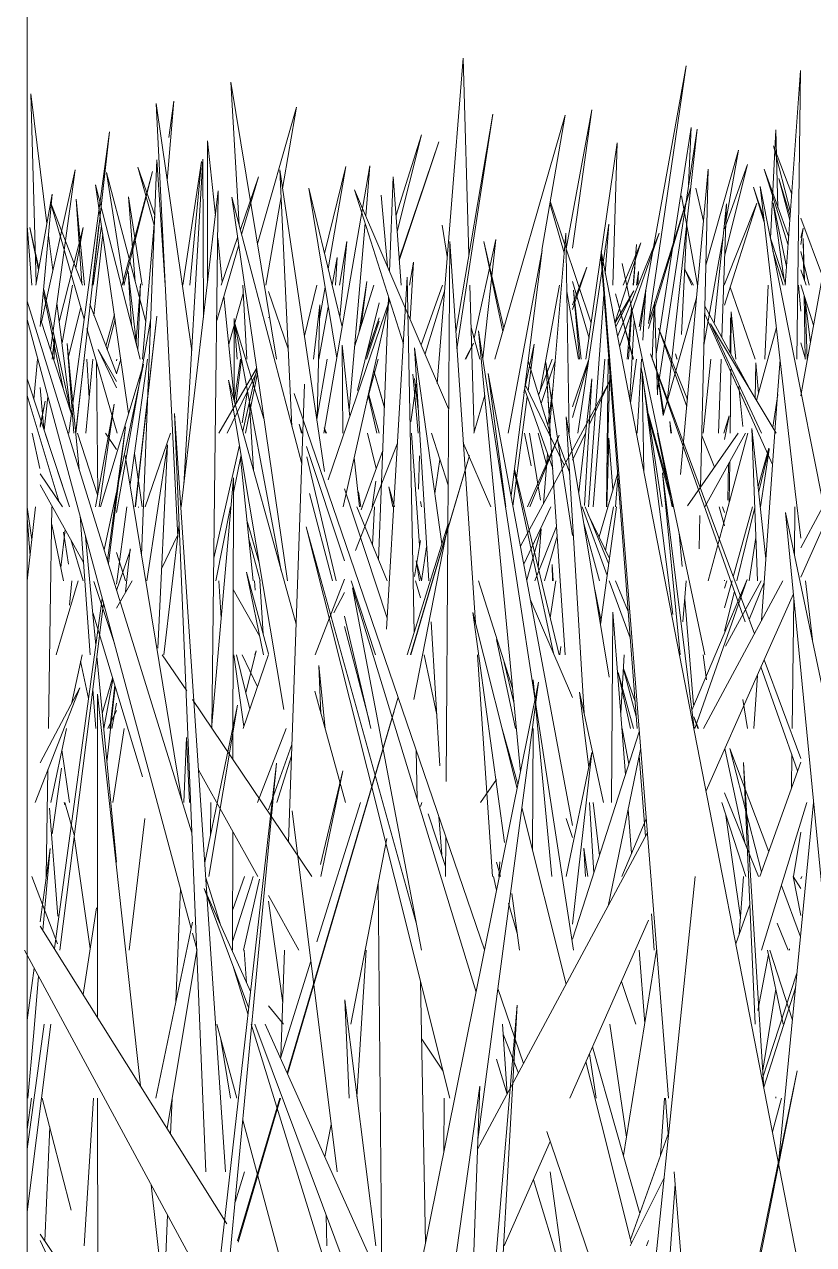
# Model space of a CAD drawing. Header units: millimetres. Extents: x -10020 to 20888, y -4665 to 12339.
# Drawn here: x 2271 to 2300.48, y 3072.08 to 3117.64 of the extents above; entities that cross this region are included whole.
import ezdxf

# ---------------------------------------------------------------- set-up
doc = ezdxf.new("R2010")
doc.units = ezdxf.units.MM
doc.layers.add('A-FLOR-HRAL', color=11, linetype='Continuous', lineweight=9)
doc.layers.add('G-IMPT', color=8, linetype='Continuous', lineweight=9)

# ---------------------------------------------------------------- blocks, each defined once
blk = doc.blocks.new('Railing - 2_ x 1_2_-V9-West')
at = {"layer": 'A-FLOR-HRAL'}
blk.add_line((3083.898, 3048), (3083.898, 3933.825), dxfattribs=at)
blk = doc.blocks.new('Railing - Railing-408075-West')
blk.add_blockref('Railing - 2_ x 1_2_-V9-West', (-812.8, 0))
blk = doc.blocks.new('Grass Array - 25_dwg-V23-West')
at = {"layer": 'G-IMPT'}
for p, q in [((2273.862, 3110.855), (2274.147, 3113.419)), ((2273.532, 3107.901), (2273.823, 3110.507)), ((2272.934, 3102.534), (2273.225, 3105.142)), ((2290.627, 3102.648), (2290.471, 3105.022)), ((2290.701, 3103.541), (2290.471, 3105.022))]:
    blk.add_line(p, q, dxfattribs=at)
blk = doc.blocks.new('Grass Array - 25_dwg-V24-West')
at = {"layer": 'G-IMPT'}
for p, q in [((2286.414, 3104.232), (2287.392, 3116.378)), ((2287.603, 3109.032), (2287.392, 3116.378)), ((2299.422, 3107.901), (2299.991, 3115.918)), ((2299.853, 3105.142), (2299.991, 3115.918)), ((2300.086, 3104.266), (2302.271, 3116.314)), ((2277.246, 3105.454), (2275.923, 3114.687)), ((2276.724, 3098.491), (2275.923, 3114.687)), ((2287.113, 3106.148), (2288.495, 3114.291)), ((2287.155, 3105.531), (2288.495, 3114.291)), ((2288.577, 3105.142), (2291.195, 3114.247)), ((2290.326, 3109.214), (2291.195, 3114.247)), ((2274.171, 3113.627), (2272.662, 3102.383)), ((2272.917, 3102.383), (2274.171, 3113.627)), ((2278.131, 3110.502), (2277.842, 3113.292)), ((2277.842, 3108.039), (2277.842, 3113.292)), ((2299.663, 3111.299), (2298.987, 3113.106)), ((2299.617, 3110.645), (2298.987, 3113.106)), ((2275.499, 3100.987), (2275.945, 3112.581)), ((2276.254, 3107.901), (2275.945, 3112.581)), ((2276.954, 3100.46), (2277.664, 3112.613)), ((2277.684, 3106.69), (2277.664, 3112.613)), ((2282.179, 3102.383), (2283.907, 3112.357)), ((2283.747, 3110.496), (2283.907, 3112.357)), ((2296.535, 3112.233), (2295.512, 3100.834)), ((2296.535, 3112.233), (2296.258, 3100.367)), ((2271.634, 3106.533), (2272.888, 3112.204)), ((2271.976, 3105.481), (2272.888, 3112.204)), ((2279.742, 3111.951), (2279.064, 3109.978)), ((2279.064, 3109.978), (2279.742, 3111.951)), ((2279.742, 3111.951), (2279.113, 3109.79)), ((2280.993, 3102.629), (2280.538, 3112.205)), ((2282.213, 3100.952), (2280.538, 3112.205)), ((2284.641, 3108.416), (2284.777, 3111.943)), ((2285.066, 3107.901), (2284.777, 3111.943)), ((2298.627, 3112.23), (2299.528, 3109.394)), ((2298.627, 3112.23), (2299.549, 3109.697)), ((2299.549, 3109.697), (2298.627, 3112.23)), ((2275.322, 3105.142), (2273.657, 3111.654)), ((2274.89, 3103.109), (2273.657, 3111.654)), ((2276.856, 3099.624), (2278.239, 3111.424)), ((2278.104, 3100.105), (2278.239, 3111.424)), ((2282.663, 3105.173), (2281.626, 3111.52)), ((2282.866, 3106.35), (2281.626, 3111.52)), ((2283.33, 3111.468), (2286.844, 3103.289)), ((2283.33, 3111.468), (2285.153, 3105.715)), ((2300.85, 3099.686), (2298.479, 3111.589)), ((2299.794, 3100.201), (2298.479, 3111.589)), ((2271.424, 3107.901), (2272.037, 3111.304)), ((2271.592, 3106.358), (2272.037, 3111.304)), ((2271.97, 3111.005), (2273.164, 3107.901)), ((2271.97, 3111.005), (2273.233, 3106.633)), ((2281.358, 3101.237), (2278.746, 3111.189)), ((2280.823, 3096.865), (2278.746, 3111.189)), ((2284.559, 3108.607), (2284.323, 3111.262)), ((2296.768, 3106.467), (2297.224, 3110.943)), ((2297.05, 3105.948), (2297.224, 3110.943)), ((2275.41, 3105.142), (2275.864, 3110.47)), ((2300.807, 3108.241), (2299.996, 3110.41)), ((2271.28, 3107.901), (2271.098, 3110.121)), ((2271.527, 3108.477), (2271.2, 3110.052)), ((2271.538, 3108.538), (2271.2, 3110.052)), ((2283.124, 3103.237), (2283.724, 3110.224)), ((2291.669, 3102.383), (2292.83, 3110.18)), ((2292.698, 3108.345), (2292.83, 3110.18)), ((2299.996, 3109.416), (2300.09, 3110.035)), ((2299.996, 3109.683), (2300.09, 3110.035)), ((2278.389, 3108.013), (2278.218, 3109.661)), ((2278.964, 3109.686), (2278.35, 3107.901)), ((2278.35, 3107.901), (2278.964, 3109.686)), ((2286.814, 3098.786), (2286.885, 3109.536)), ((2287.845, 3095.305), (2286.885, 3109.536)), ((2290.605, 3102.383), (2291.225, 3109.848)), ((2291.353, 3102.383), (2291.225, 3109.848)), ((2293.158, 3105.983), (2294.704, 3109.839)), ((2293.233, 3105.597), (2294.704, 3109.839)), ((2300.137, 3108.083), (2300.085, 3109.648)), ((2300.11, 3108.157), (2300.085, 3109.648)), ((2279.003, 3109.413), (2278.182, 3106.59)), ((2290.335, 3109.214), (2289.068, 3102.383)), ((2289.068, 3102.383), (2290.335, 3109.214)), ((2290.335, 3109.214), (2289.175, 3100.046)), ((2293.888, 3091.347), (2292.525, 3109.053)), ((2294.641, 3098.365), (2292.54, 3109.155)), ((2295.053, 3077.552), (2292.54, 3109.155)), ((2293.058, 3106.492), (2294.025, 3109.489)), ((2293.368, 3107.901), (2294.025, 3109.489)), ((2293.737, 3107.901), (2293.859, 3109.425)), ((2293.755, 3107.901), (2293.859, 3109.425)), ((2300.319, 3107.901), (2299.996, 3109.164)), ((2293.324, 3108.717), (2296.419, 3094.106)), ((2275.182, 3105.689), (2274.87, 3108.415)), ((2274.993, 3106.43), (2274.87, 3108.415)), ((2284.523, 3095.059), (2285.3, 3108.202)), ((2285.503, 3097.514), (2285.3, 3108.202)), ((2295.656, 3108.511), (2295.988, 3107.901)), ((2295.656, 3108.511), (2295.931, 3107.901)), ((2295.656, 3108.511), (2295.931, 3107.901)), ((2299.996, 3108.472), (2300.203, 3107.901)), ((2300.203, 3107.901), (2299.996, 3108.472)), ((2272.757, 3103.085), (2271.717, 3107.74)), ((2275.167, 3105.821), (2275.334, 3107.956)), ((2275.239, 3105.465), (2275.334, 3107.956)), ((2285.816, 3105.681), (2286.622, 3107.901)), ((2285.964, 3105.336), (2286.691, 3107.678)), ((2287.793, 3102.413), (2287.635, 3107.901)), ((2294.002, 3106.207), (2294.211, 3107.754)), ((2294.098, 3105.851), (2294.211, 3107.754)), ((2299.996, 3107.92), (2300.475, 3106.41)), ((2273.22, 3100.464), (2271.098, 3107.307)), ((2272.46, 3103.992), (2271.706, 3107.62)), ((2278.851, 3103.542), (2278.443, 3107.488)), ((2282.34, 3100.629), (2284.635, 3107.348)), ((2282.902, 3099.624), (2284.637, 3107.342)), ((2284.338, 3100.535), (2284.604, 3107.447)), ((2292.068, 3099.624), (2292.64, 3107.553)), ((2293.75, 3105.142), (2293.08, 3107.583)), ((2293.735, 3105.142), (2293.08, 3107.583)), ((2294.454, 3105.142), (2294.53, 3107.281)), ((2294.649, 3103.814), (2294.53, 3107.281)), ((2300.161, 3105.142), (2300.121, 3107.527)), ((2300.236, 3105.142), (2300.16, 3107.403)), ((2273.436, 3107.195), (2274.433, 3104.606)), ((2293.516, 3105.142), (2293.671, 3107.077)), ((2293.566, 3105.142), (2293.692, 3106.979)), ((2296.409, 3106.841), (2298.172, 3102.929)), ((2296.409, 3106.841), (2298.947, 3101.209)), ((2296.415, 3107.116), (2298.143, 3103.939)), ((2297.386, 3105.331), (2297.402, 3106.905)), ((2297.58, 3105.142), (2297.402, 3106.905)), ((2277.225, 3083.886), (2271.098, 3106.619)), ((2271.614, 3106.597), (2272.756, 3103.081)), ((2275.714, 3106.588), (2274.433, 3099.411)), ((2275.948, 3106.743), (2275.133, 3099.624)), ((2275.148, 3099.624), (2275.948, 3106.743)), ((2279.946, 3102.91), (2278.862, 3106.472)), ((2280.595, 3097.242), (2278.862, 3106.472)), ((2280.113, 3106.687), (2280.114, 3106.691)), ((2280.113, 3106.687), (2280.114, 3106.691)), ((2293.613, 3103.643), (2293.779, 3106.568)), ((2296.622, 3106.454), (2299.084, 3102.383)), ((2296.622, 3106.454), (2298.536, 3102.383)), ((2298.352, 3103.594), (2299.088, 3106.32)), ((2272.032, 3105.142), (2272.124, 3105.958)), ((2272.111, 3105.142), (2272.124, 3105.958)), ((2273.333, 3106.287), (2274.46, 3102.383)), ((2291.51, 3083.07), (2287.965, 3106.201)), ((2288.94, 3095.9), (2287.965, 3106.201)), ((2295.763, 3103.633), (2294.69, 3106.3)), ((2295.739, 3103.368), (2294.69, 3106.3)), ((2272.599, 3105.724), (2272.846, 3102.383)), ((2272.599, 3105.724), (2273.042, 3101.036)), ((2273.756, 3105.503), (2274.433, 3104.069)), ((2273.756, 3105.503), (2274.433, 3104.302)), ((2274.433, 3104.302), (2273.756, 3105.503)), ((2283.15, 3103), (2282.863, 3105.667)), ((2282.863, 3105.667), (2282.888, 3102.383)), ((2285.568, 3105.56), (2286.591, 3098.241)), ((2285.568, 3105.56), (2286.1, 3096.865)), ((2287.46, 3105.142), (2287.768, 3105.737)), ((2287.484, 3105.142), (2287.768, 3105.737)), ((2289.66, 3103.878), (2290.042, 3105.697)), ((2289.814, 3103.957), (2290.042, 3105.697)), ((2271.349, 3103.65), (2271.483, 3105.142)), ((2273.293, 3102.383), (2273.556, 3105.142)), ((2273.735, 3100.081), (2273.688, 3105.055)), ((2273.841, 3099.624), (2275.446, 3104.954)), ((2274.526, 3100.61), (2275.446, 3104.954)), ((2275.592, 3105.142), (2274.946, 3100.459)), ((2290.692, 3101.651), (2290.471, 3105.022)), ((2291.475, 3098.551), (2290.471, 3105.022)), ((2291.475, 3103.361), (2292.074, 3105.101)), ((2291.475, 3102.959), (2292.067, 3105.057)), ((2292.24, 3099.624), (2292.674, 3105.142)), ((2292.809, 3105.142), (2292.737, 3099.624)), ((2293.639, 3103.513), (2293.858, 3105.142)), ((2293.893, 3102.383), (2294.056, 3105.142)), ((2298.268, 3094.882), (2294.388, 3105.336)), ((2297.921, 3095.328), (2294.388, 3105.336)), ((2296.353, 3102.383), (2296.634, 3105.142)), ((2296.926, 3102.383), (2297.022, 3105.142)), ((2299.133, 3103.825), (2299.225, 3105.127)), ((2278.261, 3102.383), (2279.673, 3104.794)), ((2278.57, 3102.383), (2279.687, 3104.696)), ((2279.153, 3102.454), (2279.677, 3104.766)), ((2279.253, 3102.383), (2279.699, 3104.615)), ((2284.446, 3103.33), (2284.045, 3104.709)), ((2284.445, 3103.322), (2284.045, 3104.708)), ((2285.513, 3104.579), (2285.71, 3102.383)), ((2288.987, 3099.624), (2288.324, 3104.605)), ((2291.475, 3087.73), (2288.324, 3104.605)), ((2294.823, 3099.624), (2294.038, 3104.834)), ((2295.224, 3095.601), (2294.075, 3104.649)), ((2294.143, 3100.923), (2294.075, 3104.649)), ((2297.356, 3102.383), (2297.381, 3104.772)), ((2271.098, 3104.411), (2272.452, 3100.304)), ((2272.676, 3099.624), (2271.098, 3104.411)), ((2271.72, 3102.524), (2271.592, 3104.087)), ((2281.147, 3095.251), (2278.625, 3104.361)), ((2280.685, 3092.056), (2278.625, 3104.361)), ((2281.463, 3104.21), (2280.86, 3087.123)), ((2285.564, 3104.418), (2285.709, 3103.26)), ((2292.856, 3104.304), (2289.528, 3098.158)), ((2291.164, 3101.18), (2289.7, 3104.192)), ((2292.197, 3104.406), (2291.704, 3100.176)), ((2292.197, 3104.406), (2291.919, 3099.678)), ((2292.856, 3104.304), (2292.096, 3102.686)), ((2297.833, 3102.625), (2297.683, 3104.116)), ((2300.086, 3104.266), (2299.996, 3103.766)), ((2271.098, 3103.779), (2272.301, 3099.807)), ((2271.733, 3102.484), (2271.874, 3103.739)), ((2281.073, 3103.862), (2288.189, 3083.091)), ((2284.164, 3102.383), (2283.842, 3103.807)), ((2284.244, 3102.383), (2283.853, 3103.853)), ((2287.784, 3102.383), (2288.192, 3103.801)), ((2289.248, 3099.654), (2289.784, 3103.73)), ((2290.732, 3101.055), (2289.679, 3104.028)), ((2299.133, 3103.825), (2298.534, 3095.377)), ((2298.952, 3102.602), (2299.139, 3103.825)), ((2271.592, 3102.603), (2271.767, 3103.571)), ((2271.592, 3102.66), (2271.767, 3103.571)), ((2273.651, 3099.624), (2274.35, 3103.463)), ((2273.795, 3099.624), (2274.35, 3103.463)), ((2299.996, 3098.096), (2302.799, 3103.31)), ((2299.996, 3096.995), (2302.799, 3103.31)), ((2278.509, 3074.793), (2276.61, 3103.114)), ((2277.004, 3093.539), (2276.61, 3103.114)), ((2281.374, 3102.383), (2281.266, 3102.709)), ((2281.266, 3102.709), (2281.343, 3102.383)), ((2292.847, 3093.266), (2291.24, 3102.984)), ((2291.908, 3091.917), (2291.24, 3102.984)), ((2295.193, 3099.893), (2294.315, 3103.087)), ((2295.215, 3099.624), (2294.315, 3102.979)), ((2295.107, 3102.818), (2295.144, 3102.383)), ((2295.107, 3102.818), (2295.17, 3102.383)), ((2295.17, 3102.383), (2295.107, 3102.818)), ((2297.122, 3102.383), (2297.32, 3103.021)), ((2297.155, 3102.14), (2297.32, 3103.021)), ((2271.573, 3101.061), (2271.293, 3102.383)), ((2272.983, 3102.383), (2273.733, 3100.074)), ((2274.098, 3097.632), (2274.778, 3102.614)), ((2274.137, 3097.506), (2274.778, 3102.614)), ((2275.505, 3099.624), (2276.454, 3102.383)), ((2282.262, 3102.383), (2282.199, 3102.575)), ((2282.278, 3102.383), (2282.199, 3102.575)), ((2284.137, 3101.054), (2283.818, 3102.383)), ((2285.761, 3098.181), (2285.461, 3102.383)), ((2286.209, 3102.383), (2286.825, 3100.438)), ((2289.87, 3102.383), (2290.273, 3099.871)), ((2290.273, 3099.871), (2289.87, 3102.383)), ((2289.873, 3099.624), (2290.978, 3102.306)), ((2290.185, 3102.383), (2290.506, 3101.204)), ((2290.692, 3101.651), (2290.978, 3102.306)), ((2291.953, 3102.383), (2291.475, 3101.364)), ((2295.193, 3099.624), (2294.652, 3102.383)), ((2295.77, 3099.668), (2297.665, 3102.383)), ((2296.778, 3101.112), (2296.303, 3102.292)), ((2296.41, 3099.624), (2297.941, 3102.383)), ((2297.145, 3099.123), (2298.025, 3102.383)), ((2298.698, 3097.69), (2298.173, 3102.551)), ((2298.173, 3102.551), (2298.38, 3096.865)), ((2275.568, 3096.865), (2276.347, 3101.938)), ((2275.987, 3094.345), (2276.347, 3101.938)), ((2278.076, 3097.709), (2279.032, 3101.924)), ((2282.954, 3097.612), (2281.539, 3101.884)), ((2284.934, 3102.009), (2283.371, 3097.997)), ((2287.393, 3102.011), (2288.418, 3099.624)), ((2290.897, 3102.156), (2291.367, 3100.88)), ((2292.753, 3099.624), (2292.832, 3102.193)), ((2292.984, 3100.267), (2292.832, 3102.193)), ((2298.803, 3101.815), (2298.407, 3100.383)), ((2298.815, 3101.79), (2298.427, 3100.2)), ((2298.496, 3099.624), (2298.824, 3101.77)), ((2274.767, 3101.545), (2276.88, 3088.659)), ((2275.393, 3099.624), (2275.105, 3101.618)), ((2278.81, 3100.166), (2279.091, 3101.574)), ((2279.542, 3096.865), (2279.067, 3101.454)), ((2281.552, 3101.494), (2282.642, 3096.865)), ((2283.512, 3099.624), (2283.315, 3101.462)), ((2283.58, 3099.518), (2284.384, 3101.735)), ((2285.426, 3094.106), (2287.622, 3101.539)), ((2285.436, 3094.106), (2287.622, 3101.539)), ((2286.522, 3101.394), (2286.328, 3100.125)), ((2290.692, 3101.651), (2289.792, 3099.624)), ((2290.385, 3099.741), (2290.539, 3101.598)), ((2290.692, 3101.651), (2291.193, 3094.106)), ((2297.33, 3099.809), (2297.345, 3101.309)), ((2271.592, 3100.857), (2272.424, 3099.624)), ((2275.499, 3100.987), (2275.377, 3097.828)), ((2289.293, 3100.982), (2290.766, 3094.16)), ((2290.764, 3094.163), (2289.293, 3100.982)), ((2290.97, 3094.106), (2289.3, 3101.031)), ((2292.464, 3098.506), (2293.156, 3100.851)), ((2295.492, 3094.106), (2294.833, 3100.9)), ((2296.019, 3091.347), (2294.833, 3100.9)), ((2271.592, 3100.444), (2273.203, 3097.545)), ((2273.22, 3100.464), (2277.254, 3087.452)), ((2278.002, 3091.483), (2278.811, 3100.708)), ((2278.789, 3090.192), (2278.811, 3100.708)), ((2283.994, 3099.624), (2284.123, 3100.584)), ((2284.338, 3100.535), (2284.227, 3097.65)), ((2293.075, 3099.624), (2293.164, 3100.746)), ((2272.676, 3099.624), (2272.452, 3100.304)), ((2273.978, 3098.019), (2274.433, 3100.169)), ((2278.104, 3100.105), (2278, 3091.361)), ((2281.651, 3100.12), (2282.505, 3096.865)), ((2284.548, 3095.474), (2282.954, 3100.293)), ((2283.476, 3100.192), (2283.569, 3099.624)), ((2284.819, 3099.624), (2284.605, 3100.368)), ((2284.763, 3099.624), (2284.605, 3100.368)), ((2299.794, 3100.201), (2299.996, 3098.452)), ((2271.274, 3098.394), (2271.098, 3099.619)), ((2271.102, 3096.865), (2271.412, 3099.624)), ((2271.965, 3095.59), (2272.026, 3099.624)), ((2274.83, 3099.624), (2274.433, 3096.743)), ((2275.257, 3099.624), (2275.263, 3099.605)), ((2278.15, 3096.865), (2278.702, 3099.624)), ((2284.55, 3096.865), (2283.414, 3099.624)), ((2283.995, 3098.214), (2284.071, 3099.624)), ((2285.794, 3099.82), (2285.837, 3099.624)), ((2290.658, 3099.624), (2289.653, 3097.485)), ((2291.828, 3099.624), (2292.769, 3097.067)), ((2291.942, 3099.624), (2292.825, 3097.482)), ((2292.522, 3095.232), (2293.114, 3099.624)), ((2292.71, 3098), (2292.998, 3099.624)), ((2297.155, 3099.411), (2297.079, 3099.624)), ((2298.197, 3099.624), (2297.476, 3097.015)), ((2298.281, 3099.599), (2297.614, 3096.865)), ((2299.76, 3097.851), (2299.783, 3099.624)), ((2271.098, 3099.202), (2271.207, 3097.799)), ((2273.075, 3099.286), (2273.458, 3094.106)), ((2279.767, 3097.538), (2279.308, 3099.129)), ((2292.855, 3097.702), (2292.059, 3099.339)), ((2296.233, 3099.305), (2296.204, 3098.061)), ((2297.145, 3099.123), (2296.535, 3096.865)), ((2301.336, 3090.372), (2299.43, 3099.417)), ((2302.294, 3069.832), (2299.43, 3099.417)), ((2272.016, 3098.971), (2272.463, 3096.865)), ((2272.516, 3098.782), (2272.358, 3097.362)), ((2276.21, 3094.106), (2276.78, 3098.976)), ((2285.636, 3084.09), (2281.527, 3098.883)), ((2283.797, 3089.86), (2281.527, 3098.883)), ((2285.292, 3094.106), (2286.828, 3098.997)), ((2285.55, 3092.439), (2286.828, 3098.997)), ((2286.814, 3098.786), (2286.752, 3089.372)), ((2289.763, 3096.896), (2290.302, 3098.804)), ((2290.07, 3096.865), (2290.875, 3098.891)), ((2290.307, 3098.804), (2290.186, 3097.355)), ((2291.898, 3099.003), (2292.478, 3096.865)), ((2295.459, 3098.638), (2295.563, 3097.394)), ((2272.726, 3098.405), (2273.192, 3096.865)), ((2273.281, 3098.522), (2273.555, 3095.623)), ((2276.129, 3097.333), (2276.72, 3098.557)), ((2279.801, 3096.865), (2279.375, 3098.483)), ((2285.566, 3097.029), (2285.794, 3098.374)), ((2286.023, 3098.132), (2285.829, 3096.865)), ((2290.422, 3096.865), (2290.899, 3098.533)), ((2294.641, 3098.365), (2304.441, 3048.049)), ((2298.073, 3096.865), (2298.321, 3098.486)), ((2274.433, 3096.503), (2274.956, 3098.025)), ((2274.433, 3096.503), (2274.956, 3098.025)), ((2274.433, 3097.921), (2274.776, 3096.865)), ((2274.954, 3098.063), (2274.769, 3096.448)), ((2285.503, 3097.514), (2285.552, 3094.933)), ((2285.637, 3097.616), (2285.835, 3096.865)), ((2285.637, 3097.616), (2285.751, 3096.865)), ((2285.637, 3097.616), (2285.751, 3096.865)), ((2290.731, 3096.865), (2290.709, 3097.476)), ((2290.744, 3096.865), (2290.709, 3097.476)), ((2272.417, 3094.894), (2273.01, 3096.865)), ((2272.68, 3095.956), (2272.767, 3096.865)), ((2274.36, 3094.518), (2273.593, 3096.845)), ((2274.36, 3094.518), (2273.593, 3096.845)), ((2274.433, 3095.848), (2275.028, 3096.865)), ((2278.352, 3095.475), (2278.256, 3096.865)), ((2280.113, 3094.136), (2279.295, 3097.19)), ((2279.932, 3094.106), (2279.295, 3097.19)), ((2282.954, 3096.924), (2281.856, 3094.106)), ((2284.115, 3094.106), (2283.201, 3096.865)), ((2285.794, 3096.235), (2285.613, 3096.865)), ((2289.228, 3092.854), (2287.957, 3096.865)), ((2290.64, 3095.476), (2290.847, 3096.865)), ((2292.843, 3096.865), (2293.627, 3094.733)), ((2293.079, 3096.865), (2293.551, 3095.721)), ((2295.6, 3095.338), (2295.717, 3096.865)), ((2298.002, 3096.919), (2295.935, 3092.029)), ((2298.002, 3096.919), (2296.039, 3091.347)), ((2296.368, 3091.347), (2299.334, 3096.865)), ((2297.146, 3096.865), (2297.155, 3096.888)), ((2297.155, 3096.587), (2297.241, 3096.865)), ((2297.435, 3096.865), (2297.155, 3095.854)), ((2297.189, 3094.419), (2298.519, 3096.865)), ((2298.07, 3095.415), (2298.635, 3096.798)), ((2300.179, 3096.865), (2300.434, 3094.655)), ((2279.792, 3094.784), (2278.802, 3096.542)), ((2282.561, 3095.671), (2282.954, 3096.431)), ((2287.87, 3081.506), (2283.26, 3096.606)), ((2284.928, 3087.816), (2283.26, 3096.606)), ((2292.305, 3096.545), (2292.538, 3095.353)), ((2297.518, 3096.471), (2297.155, 3094.982)), ((2298.371, 3093.335), (2299.724, 3096.383)), ((2272.12, 3083.13), (2273.904, 3096.209)), ((2273.548, 3092.808), (2273.952, 3096.031)), ((2288.94, 3095.9), (2289.524, 3089.725)), ((2289.896, 3096.184), (2291.475, 3092.51)), ((2295.665, 3096.185), (2295.997, 3092.229)), ((2299.677, 3091.347), (2299.74, 3096.222)), ((2271.965, 3095.59), (2271.899, 3091.347)), ((2273.549, 3095.686), (2275.41, 3089.54)), ((2273.665, 3094.459), (2273.555, 3095.623)), ((2282.954, 3095.544), (2283.579, 3092.889)), ((2289.401, 3089.115), (2287.752, 3095.678)), ((2288.937, 3087.097), (2287.752, 3095.678)), ((2292.932, 3088.588), (2292.983, 3095.693)), ((2293.452, 3089.624), (2292.983, 3095.693)), ((2282.954, 3095.157), (2283.887, 3091.601)), ((2286.522, 3089.959), (2286.194, 3095.332)), ((2272.417, 3094.894), (2272.18, 3094.106)), ((2289.337, 3091.347), (2288.634, 3094.672)), ((2272.77, 3092.317), (2273.149, 3094.106)), ((2274.433, 3086.354), (2273.704, 3094.053)), ((2276.148, 3094.106), (2277.061, 3092.753)), ((2279.194, 3091.42), (2278.815, 3094.106)), ((2279.416, 3092.071), (2278.917, 3094.106)), ((2279.132, 3094.106), (2279.7, 3092.902)), ((2280.113, 3094.111), (2279.169, 3091.347)), ((2279.267, 3092.679), (2279.66, 3094.248)), ((2279.607, 3094.106), (2279.66, 3094.248)), ((2286.406, 3091.856), (2285.93, 3094.106)), ((2288.485, 3085.829), (2287.926, 3094.106)), ((2290.997, 3094.106), (2291.033, 3094.416)), ((2293.404, 3094.106), (2293.275, 3091.92)), ((2296.349, 3094.106), (2296.482, 3093.172)), ((2273.099, 3093.867), (2273.394, 3092.472)), ((2282.227, 3091.348), (2281.994, 3093.699)), ((2282.077, 3091.892), (2281.994, 3093.699)), ((2289.279, 3092.318), (2288.925, 3093.809)), ((2293.372, 3093.569), (2293.853, 3091.794)), ((2293.81, 3092.362), (2293.374, 3093.594)), ((2298.513, 3093.654), (2299.883, 3089.773)), ((2299.996, 3090.227), (2298.628, 3093.913)), ((2274.292, 3093.231), (2273.907, 3091.907)), ((2273.967, 3091.347), (2274.306, 3093.185)), ((2277.004, 3093.539), (2277.775, 3074.793)), ((2290.701, 3085.829), (2290.007, 3093.165)), ((2293.181, 3093.445), (2293.643, 3091.347)), ((2293.181, 3093.445), (2293.748, 3091.347)), ((2298.371, 3093.335), (2296.46, 3089.028)), ((2298.389, 3093.335), (2298.248, 3091.347)), ((2271.397, 3088.588), (2273.062, 3092.874)), ((2271.592, 3090.063), (2273.062, 3092.874)), ((2273.548, 3092.808), (2272.326, 3083.07)), ((2273.554, 3092.808), (2273.662, 3091.347)), ((2274.078, 3090.098), (2274.393, 3092.9)), ((2274.185, 3091.347), (2274.371, 3092.972)), ((2281.52, 3049.962), (2290.199, 3093.079)), ((2281.841, 3092.745), (2282.992, 3088.588)), ((2283.943, 3091.347), (2283.579, 3092.889)), ((2289.155, 3085.193), (2290.199, 3093.079)), ((2292.629, 3088.588), (2291.738, 3092.702)), ((2292.08, 3089.894), (2291.738, 3092.702)), ((2275.332, 3078.003), (2273.725, 3092.631)), ((2273.73, 3084.66), (2273.725, 3092.631)), ((2274.259, 3091.347), (2274.433, 3092.292)), ((2277.273, 3092.439), (2281.733, 3085.829)), ((2277.735, 3086.341), (2278.956, 3092.222)), ((2277.893, 3085.829), (2278.956, 3092.222)), ((2280.811, 3078.484), (2284.958, 3092.521)), ((2297.836, 3092.436), (2298.014, 3091.347)), ((2274.433, 3092.024), (2274.119, 3091.347)), ((2284.815, 3091.997), (2280.829, 3078.445)), ((2296.01, 3091.78), (2296.151, 3091.347)), ((2296.01, 3091.78), (2296.185, 3091.347)), ((2271.981, 3088.588), (2272.565, 3091.347)), ((2274.297, 3088.588), (2274.721, 3091.347)), ((2280.782, 3091.347), (2279.707, 3088.588)), ((2289.432, 3089.266), (2288.842, 3091.341)), ((2289.972, 3086.846), (2289.997, 3091.347)), ((2293.322, 3091.347), (2293.581, 3090.024)), ((2276.951, 3088.588), (2277.047, 3091.011)), ((2277.165, 3088.588), (2277.047, 3091.011)), ((2291.971, 3085.023), (2293.966, 3091.221)), ((2272.678, 3088.588), (2272.397, 3090.552)), ((2280.113, 3088.315), (2280.988, 3090.756)), ((2285.635, 3090.545), (2285.67, 3088.712)), ((2291.235, 3085.829), (2292.196, 3090.45)), ((2291.475, 3084.05), (2292.196, 3090.45)), ((2292.8, 3084.711), (2294.018, 3090.57)), ((2297.16, 3090.606), (2297.904, 3087.094)), ((2298.537, 3086), (2297.354, 3090.598)), ((2298.802, 3086.743), (2297.354, 3090.598)), ((2299.649, 3089.118), (2299.665, 3090.389)), ((2276.96, 3059.712), (2280.412, 3090.06)), ((2279.709, 3082.59), (2280.412, 3090.06)), ((2280.422, 3088.588), (2280.973, 3090.324)), ((2294.198, 3087.312), (2293.967, 3090.324)), ((2298.301, 3080.311), (2297.858, 3090.084)), ((2298.314, 3082.856), (2297.858, 3090.084)), ((2298.476, 3085.829), (2299.996, 3090.09)), ((2271.876, 3089.821), (2271.815, 3085.829)), ((2272.031, 3087.419), (2272.386, 3089.871)), ((2279.714, 3085.829), (2277.502, 3089.809)), ((2282.054, 3086.276), (2282.89, 3089.766)), ((2282.075, 3085.829), (2282.89, 3089.766)), ((2283.797, 3089.86), (2286.894, 3077.552)), ((2288.634, 3089.444), (2288.037, 3088.588)), ((2272.511, 3088.503), (2272.487, 3088.588)), ((2272.852, 3087.377), (2272.502, 3088.588)), ((2277.967, 3088.588), (2277.953, 3087.391)), ((2281.922, 3083.382), (2283.558, 3088.588)), ((2285.794, 3088.441), (2285.843, 3088.588)), ((2292.269, 3085.947), (2292.109, 3088.588)), ((2292.481, 3086.606), (2292.239, 3088.588)), ((2297.047, 3088.588), (2297.943, 3085.829)), ((2297.155, 3088.946), (2298.415, 3085.829)), ((2300.22, 3088.588), (2298.538, 3083.07)), ((2300.479, 3088.585), (2299.169, 3075.121)), ((2271.936, 3088.376), (2272.249, 3084.34)), ((2280.997, 3088.271), (2282.678, 3074.793)), ((2286.732, 3086.202), (2286.082, 3088.164)), ((2291.239, 3081.806), (2289.58, 3088.403)), ((2293.678, 3086.69), (2293.552, 3088.328)), ((2297.748, 3084.294), (2297.206, 3088.099)), ((2297.748, 3084.294), (2297.206, 3088.099)), ((2274.917, 3083.07), (2275.493, 3087.992)), ((2284.928, 3087.816), (2285.829, 3083.07)), ((2286.587, 3086.64), (2286.485, 3088.064)), ((2291.235, 3087.985), (2291.475, 3087.277)), ((2293.315, 3085.829), (2294.224, 3087.98)), ((2273.46, 3083.133), (2272.86, 3087.322)), ((2278.775, 3083.07), (2278.784, 3087.504)), ((2284.538, 3087.246), (2283.186, 3080.311)), ((2286.739, 3087.322), (2286.729, 3085.829)), ((2287.926, 3075.644), (2294.267, 3087.439)), ((2299.996, 3087.475), (2299.734, 3085.829)), ((2271.592, 3084.137), (2271.961, 3086.874)), ((2271.687, 3083.822), (2271.961, 3086.874)), ((2292.047, 3085.829), (2291.892, 3086.879)), ((2291.959, 3085.829), (2291.892, 3086.879)), ((2288.634, 3086.361), (2288.787, 3085.829)), ((2288.72, 3085.829), (2288.758, 3086.376)), ((2272.229, 3083.311), (2271.271, 3085.829)), ((2278.778, 3084.588), (2279.222, 3085.829)), ((2279.466, 3085.574), (2279.547, 3085.829)), ((2288.634, 3085.31), (2288.518, 3085.829)), ((2288.634, 3085.31), (2288.518, 3085.829)), ((2292.141, 3048), (2296.057, 3085.829)), ((2297.857, 3085.829), (2297.703, 3083.664)), ((2299.996, 3084.362), (2299.715, 3085.829)), ((2299.716, 3085.829), (2299.996, 3085.375)), ((2299.996, 3085.734), (2300.043, 3085.829)), ((2276.656, 3081.145), (2276.824, 3085.376)), ((2279.373, 3080.929), (2277.71, 3085.371)), ((2279.441, 3081.526), (2277.71, 3085.371)), ((2277.773, 3085.78), (2278.318, 3084.02)), ((2279.466, 3085.574), (2278.775, 3083.398)), ((2279.18, 3083.07), (2279.775, 3085.719)), ((2284.355, 3070.611), (2284.217, 3085.6)), ((2299.991, 3083.575), (2299.274, 3085.485)), ((2281.248, 3083.07), (2280.113, 3085.111)), ((2280.113, 3084.9), (2280.648, 3081.109)), ((2289.155, 3085.193), (2287.939, 3076.002)), ((2289.2, 3085.193), (2289.493, 3083.07)), ((2291.971, 3085.023), (2291.475, 3083.48)), ((2273.195, 3081.413), (2273.694, 3084.66)), ((2273.73, 3084.66), (2273.732, 3080.556)), ((2289.076, 3084.825), (2289.412, 3083.657)), ((2297.575, 3083.304), (2298.099, 3084.773)), ((2275.911, 3077.552), (2277.273, 3084.116)), ((2294.315, 3084.195), (2291.367, 3077.552)), ((2294.525, 3083.07), (2294.42, 3084.432)), ((2299.53, 3083.07), (2299.122, 3084.082)), ((2278.56, 3072.849), (2271.592, 3083.972)), ((2277.445, 3083.07), (2277.273, 3083.709)), ((2299.581, 3083.07), (2299.577, 3083.126)), ((2299.577, 3083.07), (2299.577, 3083.126)), ((2270.997, 3083.07), (2278.197, 3069.767)), ((2277.434, 3083.07), (2276.327, 3076.414)), ((2279.293, 3081.854), (2279.209, 3083.07)), ((2280.559, 3079.044), (2281.696, 3082.665)), ((2280.717, 3083.07), (2280.577, 3079.103)), ((2283.717, 3082.298), (2283.765, 3083.07)), ((2294.611, 3083.07), (2293.373, 3075.404)), ((2294.169, 3080.334), (2293.958, 3083.07)), ((2298.314, 3082.856), (2298.626, 3077.906)), ((2298.399, 3080.821), (2298.789, 3082.917)), ((2298.756, 3083.07), (2299.341, 3080.311)), ((2298.839, 3083.07), (2299.688, 3080.458)), ((2271.098, 3080.465), (2271.359, 3082.402)), ((2279.709, 3082.59), (2277.505, 3059.18)), ((2278.811, 3082.431), (2279.347, 3080.701)), ((2283.717, 3082.298), (2283.42, 3077.598)), ((2299.858, 3082.209), (2298.558, 3078.257)), ((2271.331, 3079.864), (2271.53, 3082.085)), ((2285.799, 3081.906), (2285.984, 3072.139)), ((2293.297, 3081.902), (2293.836, 3080.311)), ((2288.685, 3081.641), (2289.645, 3078.841)), ((2299.064, 3081.616), (2298.583, 3078.588)), ((2298.617, 3077.952), (2299.806, 3081.668)), ((2280.113, 3080.998), (2280.679, 3080.311)), ((2284.125, 3072.034), (2282.962, 3081.219)), ((2283.135, 3077.552), (2282.962, 3081.219)), ((2286.634, 3048), (2289.402, 3081.019)), ((2289.079, 3075.272), (2289.402, 3081.019)), ((2271.098, 3075.637), (2271.736, 3080.311)), ((2271.98, 3080.311), (2271.101, 3073.305)), ((2278.933, 3077.552), (2278.189, 3080.311)), ((2279.468, 3080.311), (2283.48, 3067.373)), ((2280.255, 3078.574), (2279.605, 3080.311)), ((2284.75, 3069.735), (2279.988, 3080.311)), ((2289.034, 3077.704), (2288.858, 3080.311)), ((2289.453, 3078.484), (2288.883, 3079.932)), ((2293.484, 3076.091), (2292.861, 3080.311)), ((2271.331, 3079.864), (2271.123, 3077.552)), ((2278.341, 3079.747), (2278.701, 3077.552)), ((2285.84, 3079.744), (2286.642, 3078.555)), ((2292.217, 3079.469), (2293.986, 3073.245)), ((2289.031, 3077.7), (2288.634, 3079.001)), ((2292.355, 3077.552), (2292.102, 3079.208)), ((2280.255, 3078.574), (2283.738, 3069.275)), ((2293.672, 3072.125), (2291.968, 3078.906)), ((2293.82, 3048), (2299.861, 3078.57)), ((2298.761, 3073.192), (2299.861, 3078.57)), ((2283.831, 3048.245), (2288.01, 3077.997)), ((2287.815, 3072.515), (2288.01, 3077.997)), ((2271.098, 3076.377), (2271.268, 3077.552)), ((2271.664, 3077.552), (2272.746, 3073.371)), ((2273.236, 3072.034), (2273.582, 3077.552)), ((2273.734, 3077.552), (2273.741, 3067.555)), ((2276.461, 3076.201), (2276.513, 3077.534)), ((2278.958, 3072.214), (2280.535, 3077.552)), ((2280.566, 3077.552), (2278.983, 3072.173)), ((2286.675, 3077.552), (2286.662, 3075.505)), ((2294.761, 3075.418), (2294.914, 3077.552)), ((2295.051, 3076.231), (2294.95, 3077.552)), ((2299.281, 3077.552), (2298.942, 3076.286)), ((2299.066, 3077.552), (2299.073, 3077.598)), ((2299.071, 3077.552), (2299.073, 3077.598)), ((2281.164, 3069.275), (2279.156, 3076.723)), ((2271.943, 3076.476), (2271.762, 3072.218)), ((2282.456, 3076.567), (2282.22, 3075.354)), ((2290.513, 3076.307), (2293.867, 3066.516)), ((2293.637, 3072.266), (2295.068, 3076.278)), ((2290.644, 3075.924), (2288.918, 3072.034)), ((2289.079, 3075.272), (2287.574, 3048.475)), ((2278.868, 3073.665), (2279.223, 3074.793)), ((2291.603, 3069.275), (2290.01, 3074.495)), ((2290.637, 3074.793), (2291.23, 3070.497)), ((2293.627, 3072.034), (2294.892, 3074.576)), ((2297.403, 3048), (2295.272, 3074.793)), ((2277.154, 3061.417), (2275.737, 3074.311)), ((2295.309, 3074.33), (2293.48, 3049.962)), ((2276.214, 3069.972), (2276.342, 3073.195)), ((2282.276, 3073.179), (2282.296, 3072.034)), ((2298.761, 3073.192), (2297.155, 3065.341)), ((2271.592, 3072.471), (2273.74, 3069.277)), ((2276.751, 3060.998), (2271.592, 3072.235)), ((2287.815, 3072.515), (2287.167, 3054.355)), ((2294.315, 3072.231), (2294.231, 3072.034))]:
    blk.add_line(p, q, dxfattribs=at)
blk = doc.blocks.new('Grass Array - Grass Array-V25-West')
for name in ['Grass Array - 25_dwg-V24-West', 'Grass Array - 25_dwg-V23-West']:
    blk.add_blockref(name, (0, 0))
blk = doc.blocks.new('Grass Array - 25_dwg-V31-West')
at = {"layer": 'G-IMPT'}
for p, q in [((2273.862, 3110.855), (2274.147, 3113.419)), ((2273.078, 3103.828), (2273.225, 3105.142)), ((2290.627, 3102.648), (2290.527, 3104.174))]:
    blk.add_line(p, q, dxfattribs=at)
blk = doc.blocks.new('Grass Array - 25_dwg-V32-West')
at = {"layer": 'G-IMPT'}
for p, q in [((2273.862, 3110.855), (2274.147, 3113.419)), ((2273.532, 3107.901), (2273.782, 3110.144)), ((2272.934, 3102.534), (2273.225, 3105.142)), ((2290.627, 3102.648), (2290.471, 3105.022)), ((2290.701, 3103.541), (2290.471, 3105.022))]:
    blk.add_line(p, q, dxfattribs=at)
blk = doc.blocks.new('Grass Array - Grass Array-V35-West')
for name in ['Grass Array - 25_dwg-V31-West', 'Grass Array - 25_dwg-V32-West', 'Grass Array - 25_dwg-V23-West', 'Grass Array - 25_dwg-V23-West', 'Grass Array - 25_dwg-V23-West', 'Grass Array - 25_dwg-V23-West', 'Grass Array - 25_dwg-V23-West', 'Grass Array - 25_dwg-V23-West', 'Grass Array - 25_dwg-V23-West', 'Grass Array - 25_dwg-V23-West']:
    blk.add_blockref(name, (0, 0))
blk = doc.blocks.new('Grass Array - 25_dwg-V46-West')
at = {"layer": 'G-IMPT'}
for p, q in [((2284.995, 3108.89), (2286.479, 3113.255)), ((2285, 3108.824), (2286.479, 3113.255)), ((2300.359, 3105.769), (2300.162, 3107.344)), ((2283.753, 3105.236), (2284.246, 3106.687)), ((2283.771, 3105.142), (2284.244, 3106.56))]:
    blk.add_line(p, q, dxfattribs=at)
blk = doc.blocks.new('Grass Array - 25_dwg-V47-West')
at = {"layer": 'G-IMPT'}
for p, q in [((2295.723, 3116.092), (2293.965, 3106.344)), ((2293.965, 3106.344), (2295.723, 3116.092)), ((2295.723, 3116.092), (2294.315, 3106.468)), ((2278.707, 3115.485), (2280.41, 3105.142)), ((2278.707, 3115.485), (2279.019, 3110.148)), ((2271.232, 3115.046), (2271.84, 3110.212)), ((2271.232, 3115.046), (2271.439, 3107.986)), ((2271.439, 3107.986), (2271.232, 3115.046)), ((2276.577, 3114.772), (2276.335, 3111.81)), ((2276.577, 3114.772), (2276.399, 3113.419)), ((2279.701, 3109.448), (2281.162, 3114.546)), ((2280.64, 3111.518), (2281.162, 3114.546)), ((2292.195, 3114.454), (2291.24, 3109.258)), ((2292.195, 3114.454), (2291.475, 3109.29)), ((2294.597, 3105.321), (2295.909, 3113.79)), ((2294.644, 3103.966), (2296.125, 3113.73)), ((2295.003, 3103.554), (2296.125, 3113.73)), ((2295.809, 3111.65), (2295.909, 3113.79)), ((2298.867, 3109.641), (2299.062, 3113.705)), ((2299.149, 3110.797), (2299.062, 3113.705)), ((2284.879, 3110.513), (2285.828, 3113.517)), ((2284.923, 3109.903), (2285.828, 3113.517)), ((2284.995, 3108.89), (2286.479, 3113.255)), ((2285, 3108.824), (2286.479, 3113.255)), ((2291.976, 3105.142), (2293.146, 3113.221)), ((2292.975, 3107.901), (2293.146, 3113.221)), ((2296.451, 3108.653), (2297.669, 3112.94)), ((2297.202, 3110.298), (2297.669, 3112.94)), ((2275.851, 3110.142), (2275.232, 3112.309)), ((2275.865, 3110.505), (2275.232, 3112.309)), ((2276.919, 3107.901), (2277.611, 3112.525)), ((2277.179, 3107.901), (2277.611, 3112.525)), ((2282.21, 3109.084), (2283.002, 3112.331)), ((2282.347, 3108.516), (2283.002, 3112.331)), ((2297.155, 3110.012), (2298.009, 3112.409)), ((2297.158, 3109.033), (2298.009, 3112.409)), ((2275.528, 3106.53), (2274.06, 3112.109)), ((2274.729, 3107.901), (2274.06, 3112.109)), ((2274.649, 3107.901), (2275.786, 3112.144)), ((2274.706, 3107.901), (2275.786, 3112.144)), ((2299.606, 3110.494), (2299.175, 3111.883)), ((2299.594, 3110.329), (2299.175, 3111.883)), ((2294.315, 3106.29), (2295.879, 3111.53)), ((2294.332, 3106.585), (2295.879, 3111.53)), ((2296.361, 3110.292), (2296.082, 3111.529)), ((2298.239, 3111.557), (2298.634, 3110.252)), ((2298.239, 3111.557), (2298.615, 3110.415)), ((2298.615, 3110.415), (2298.239, 3111.557)), ((2273.141, 3107.963), (2272.936, 3111.113)), ((2273.246, 3107.901), (2272.936, 3111.113)), ((2274.887, 3111.201), (2275.135, 3108.026)), ((2274.887, 3111.201), (2275.4, 3107.901)), ((2275.4, 3107.901), (2274.887, 3111.201)), ((2280.017, 3107.901), (2280.586, 3111.201)), ((2291.164, 3109.115), (2290.628, 3110.962)), ((2292.171, 3106.487), (2290.641, 3111.041)), ((2295.545, 3111.234), (2296.138, 3107.901)), ((2297.14, 3107.901), (2298.356, 3110.97)), ((2297.155, 3107.154), (2298.356, 3110.97)), ((2299.471, 3108.599), (2298.967, 3110.977)), ((2299.38, 3108.094), (2298.967, 3110.977)), ((2272.302, 3106.537), (2273.188, 3110.061)), ((2272.913, 3108.554), (2273.188, 3110.061)), ((2273.565, 3107.901), (2273.873, 3110.12)), ((2286.796, 3108.974), (2286.608, 3110.147)), ((2295.549, 3106.062), (2295.739, 3110.143)), ((2271.898, 3109.754), (2272.06, 3108.46)), ((2273.597, 3106.776), (2273.922, 3109.821)), ((2282.77, 3107.901), (2283.046, 3109.533)), ((2282.78, 3106.71), (2283.046, 3109.533)), ((2287.794, 3105.92), (2288.607, 3109.607)), ((2288.122, 3105.174), (2288.607, 3109.607)), ((2288.874, 3106.175), (2288.166, 3109.534)), ((2288.91, 3106.299), (2288.166, 3109.534)), ((2296.381, 3105.659), (2297.1, 3109.723)), ((2298.863, 3109.662), (2299.426, 3107.955)), ((2299.426, 3107.955), (2298.863, 3109.662)), ((2298.961, 3109.172), (2299.346, 3107.901)), ((2282.496, 3107.901), (2282.682, 3108.938)), ((2282.62, 3107.901), (2282.682, 3108.938)), ((2285.381, 3107.901), (2285.527, 3108.76)), ((2285.408, 3106.631), (2285.527, 3108.76)), ((2291.475, 3106.992), (2292.009, 3108.58)), ((2291.475, 3107.163), (2292.009, 3108.58)), ((2293.869, 3107.901), (2293.938, 3108.416)), ((2293.914, 3107.901), (2293.938, 3108.416)), ((2272.402, 3105.745), (2272.794, 3107.901)), ((2279.151, 3107.901), (2279.312, 3105.142)), ((2281.46, 3106.011), (2281.921, 3107.901)), ((2282.024, 3106.641), (2282.229, 3107.829)), ((2283.328, 3105.605), (2284.053, 3107.901)), ((2283.506, 3106.168), (2283.784, 3108.04)), ((2283.574, 3106.384), (2283.784, 3108.04)), ((2290.991, 3107.901), (2290.265, 3103.953)), ((2292.09, 3105.929), (2291.475, 3108.046)), ((2291.802, 3105.142), (2291.507, 3107.711)), ((2291.728, 3105.142), (2291.507, 3107.711)), ((2293.767, 3107.692), (2293.059, 3106.487)), ((2293.767, 3107.692), (2293.085, 3106.355)), ((2298.296, 3105.142), (2297.366, 3107.824)), ((2298.652, 3105.142), (2298.784, 3107.901)), ((2299.996, 3106.934), (2299.921, 3107.901)), ((2272.214, 3107.236), (2272.71, 3103.293)), ((2278.628, 3105.704), (2279.169, 3107.591)), ((2280.855, 3105.532), (2280.113, 3107.664)), ((2283.437, 3103.973), (2284.255, 3107.241)), ((2291.695, 3105.142), (2291.263, 3107.667)), ((2294.858, 3103.042), (2296.104, 3107.429)), ((2300.359, 3105.769), (2300.162, 3107.344)), ((2272.621, 3105.142), (2273.106, 3107.071)), ((2274.04, 3105.627), (2274.357, 3106.808)), ((2281.803, 3105.142), (2282.038, 3107.171)), ((2281.933, 3102.947), (2282.038, 3107.171)), ((2282.001, 3105.142), (2282.35, 3107.087)), ((2274.092, 3105.49), (2274.382, 3106.629)), ((2278.836, 3103.686), (2278.833, 3106.659)), ((2278.95, 3105.142), (2278.833, 3106.659)), ((2283.721, 3105.142), (2284.246, 3106.687)), ((2283.771, 3105.142), (2284.244, 3106.56)), ((2288.012, 3105.142), (2287.681, 3106.322)), ((2297.378, 3106.688), (2297.358, 3105.382)), ((2297.358, 3105.382), (2297.378, 3106.688)), ((2299.996, 3105.755), (2300.181, 3105.142)), ((2273.418, 3103.692), (2273.324, 3105.142)), ((2274.605, 3105.142), (2274.433, 3104.587)), ((2274.456, 3105.142), (2274.433, 3105.075)), ((2274.433, 3105.075), (2274.456, 3105.142)), ((2278.843, 3103.621), (2279.064, 3105.142)), ((2278.899, 3103.473), (2279.113, 3105.135)), ((2281.924, 3102.895), (2282.304, 3105.142)), ((2283.776, 3103.512), (2284.216, 3105.142)), ((2289.812, 3105.078), (2290.611, 3102.463)), ((2290.205, 3103.793), (2290.713, 3105.142)), ((2290.297, 3103.491), (2290.828, 3105.07)), ((2295.369, 3105.142), (2295.325, 3105.336)), ((2295.38, 3105.142), (2295.325, 3105.336)), ((2298.298, 3103.682), (2298.319, 3105)), ((2298.425, 3103.866), (2298.319, 3105)), ((2292.753, 3101.01), (2292.867, 3104.541)), ((2294.856, 3103.049), (2294.64, 3104.676)), ((2294.885, 3103.139), (2294.64, 3104.676)), ((2285.431, 3102.801), (2285.632, 3104.203)), ((2290.742, 3104.042), (2290.55, 3102.663)), ((2279.133, 3102.768), (2279.336, 3103.948)), ((2279.554, 3101.004), (2279.411, 3103.455)), ((2274.028, 3102.383), (2274.433, 3101.767)), ((2289.932, 3101.161), (2289.674, 3102.383)), ((2285.72, 3100.288), (2285.762, 3101.533)), ((2297.295, 3101.218), (2297.274, 3099.878)), ((2297.274, 3099.878), (2297.295, 3101.218)), ((2297.155, 3098.923), (2296.955, 3099.624)), ((2272.464, 3098.677), (2272.639, 3097.49)), ((2279.616, 3096.517), (2279.589, 3096.865)), ((2279.911, 3094.89), (2279.796, 3096.865))]:
    blk.add_line(p, q, dxfattribs=at)
blk = doc.blocks.new('Grass Array - Grass Array-V49-West')
for name in ['Grass Array - 25_dwg-V47-West', 'Grass Array - 25_dwg-V46-West', 'Grass Array - 25_dwg-V46-West', 'Grass Array - 25_dwg-V46-West']:
    blk.add_blockref(name, (0, 0))

msp = doc.modelspace()

# ---------------------------------------------------------------- block references
for name in ['Railing - Railing-408075-West', 'Grass Array - Grass Array-V49-West', 'Grass Array - Grass Array-V25-West', 'Grass Array - Grass Array-V35-West']:
    msp.add_blockref(name, (0, 0))

doc.saveas('drawing.dxf')
